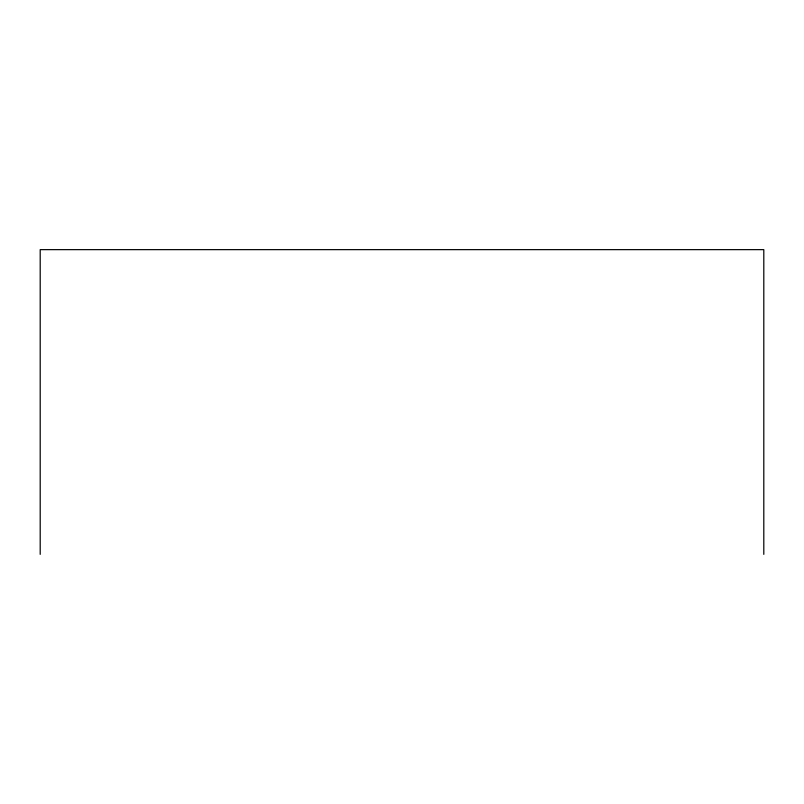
<?xml version="1.0" encoding="UTF-8"?>
<svg xmlns="http://www.w3.org/2000/svg" width="804" height="804" viewBox="0 0 804 804"><rect width="100%" height="100%" fill="white"/><g stroke="black" fill="none" stroke-linecap="round" stroke-linejoin="round"><path stroke-width="1.21" d="M763.8 554.358L763.8 249.642L40.2 249.642L40.2 554.358"/></g></svg>
